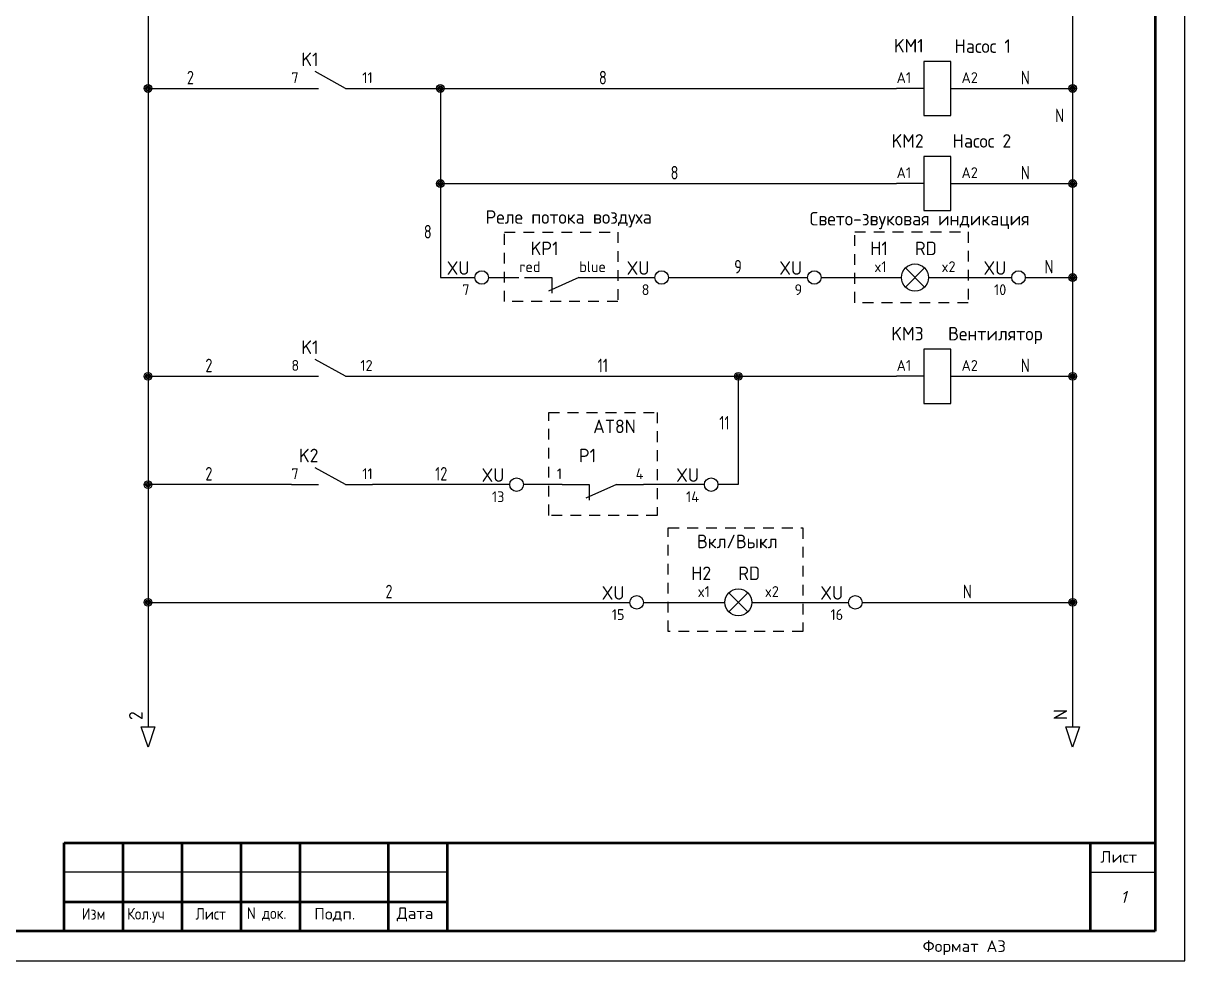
# Model space of a CAD drawing. Extents: x -39 to 418, y -18 to 305.
# Drawn here: x 203.6 to 418, y -18.2 to 154.9 of the extents above; entities that cross this region are included whole.
import ezdxf
from ezdxf.enums import TextEntityAlignment as Align

# ---------------------------------------------------------------- set-up
doc = ezdxf.new("R2010")
doc.units = 0
doc.linetypes.add('Caddy_Dash', pattern=[3.5, 2, -1.5])
doc.linetypes.add('Caddy_Solid', pattern=[0])
for name, color, linetype in [('100', 7, 'Continuous'), ('DESC', 1, 'Continuous'), ('DESCCHILD', 20, 'Continuous'), ('MISC', 7, 'Continuous'), ('SYMS', 7, 'Continuous'), ('TAGS', 7, 'Continuous'), ('TERMS', 7, 'Continuous'), ('TITLE', 7, 'Continuous'), ('WIRECOPY', 84, 'Continuous'), ('WIREFIXED', 130, 'Continuous'), ('WIRENO', 70, 'Continuous'), ('WIREREF', 5, 'Continuous'), ('WIRES', 7, 'Continuous')]:
    doc.layers.add(name, color=color, linetype=linetype)
doc.styles.add('Caddy_Vectorfont1n', font='GOST Common.ttf', dxfattribs={"width": 1.1})
doc.styles.add('ITALIC', font='ITALIC')
doc.styles.add('SIMPLEX', font='GOST Common.ttf')
doc.styles.get("Standard").update_dxf_attribs({"font": 'GOST Common.ttf'})
doc.styles.add('WD_IEC', font='GOST Common.ttf', dxfattribs={"width": 0.9, "height": 2})

# ---------------------------------------------------------------- blocks, each defined once
blk = doc.blocks.new('wd_tb')
at = {"layer": 'TITLE', "color": 1, "style": 'ITALIC'}
for tag, p in [('DWG#', (377.5, 6.5)), ('TITLE#1', (133.27, -3.8)), ('TITLE#2', (163.84, -3.8)), ('TITLE#3', (197.71, -3.8))]:
    blk.add_attdef(tag, text='', height=2, dxfattribs=at).set_placement(p, align=Align.CENTER)
at = {"layer": 'TITLE', "color": 1, "style": 'SIMPLEX'}
blk.add_attdef('CAD#', (-14.33, 3.62), '', height=1.25, rotation=90, dxfattribs=at)
at = {"layer": 'TITLE', "color": 1}
for tag, p, height, style in [('JOB#', (277.8, 5.56), 2, 'ITALIC'), ('ENGINEER', (9.37, -2.98), 1.25, 'ITALIC'), ('CHKDBY', (40.35, -2.98), 1.25, 'ITALIC'), ('SHTS', (385.36, -3.42), 2, 'ITALIC'), ('DRAWNBY', (70.5, -3.39), 1.25, 'ITALIC'), ('DATE', (98.17, -3.8), 1.25, 'SIMPLEX')]:
    blk.add_attdef(tag, p, '', height=height, dxfattribs=dict(at, style=style))
at = {"layer": 'TITLE', "color": 1, "style": 'ITALIC'}
blk.add_attdef('SH#', text='', height=2, dxfattribs=at).set_placement((391.86, 4.83), align=Align.RIGHT)
at = {"layer": 'TITLE', "color": 7, "flags": 9}
blk.add_attdef('WD_TB', (-0.02, 0.56), '', height=1.57, dxfattribs=at)
at = {"layer": 'TITLE', "color": 1, "style": 'ITALIC', "flags": 3}
blk.add_attdef('TITLE#4', text='', height=2, dxfattribs=at).set_placement((230.75, -4.22), align=Align.CENTER)
blk = doc.blocks.new('WD_WNV')
at = {"linetype": 'Continuous', "style": 'WD_IEC', "width": 0.8}
blk.add_attdef('WIRENO', text='', height=2.5, dxfattribs=at).set_placement((-1.6, 0), align=Align.MIDDLE_RIGHT)
at = {"style": 'WD_IEC', "flags": 1}
for tag, p in [('W04USER', (-1, 0.875)), ('W08USER', (-1, 0.375)), ('W05USER', (-1, 0.75)), ('W06USER', (-1, 0.625)), ('W09USER', (-1, 0.25)), ('W03USER', (-1, 1)), ('W07USER', (-1, 0.5)), ('W02USER', (-1, 1.125)), ('W01USER', (-1, 1.25)), ('W10USER', (-1, 0.125))]:
    blk.add_attdef(tag, text='', height=0.08, dxfattribs=at).set_placement(p, align=Align.CENTER)
blk = doc.blocks.new('WDDOT')
for radius in [0.72, 0.449, 0.223]:
    blk.add_circle((0, 0), radius)
blk = doc.blocks.new('HCR21')
for p, q in [((2.5, 0), (-3.125, 3.125)), ((-7.5, 0), (-2.5, 0)), ((2.5, 0), (7.5, 0))]:
    blk.add_line(p, q)
at = {"style": 'WD_IEC'}
for tag, p in [('INST', (-2.5, 11.125)), ('LOC', (-2.5, 7.625)), ('TAG2', (-2.5, 4.125)), ('DESC1', (-2.5, -10)), ('DESC2', (-2.5, -13.5)), ('DESC3', (-2.5, -17))]:
    blk.add_attdef(tag, text='', height=2.5, dxfattribs=at).set_placement(p, align=Align.RIGHT)
for tag, p, height, flags in [('TERM01', (-7.5, 1), 2, 8), ('X2LINK', (0, 2), 0.32, 1), ('X4TERM01', (-7.5, 0), 0.32, 1), ('X8LINK', (0, 0.5), 0.32, 1), ('X1TERM02', (7.5, 0), 0.32, 1), ('CONTACT', (6.5, -2.25), 1, 1), ('FAMILY', (6.5, -3.75), 1, 1)]:
    blk.add_attdef(tag, p, '', height=height, dxfattribs=dict(at, flags=flags))
at = {"style": 'WD_IEC', "flags": 8}
for tag, height, p in [('TERM02', 2, (7.5, 1)), ('XREF', 2.5, (-2.5, -6.25))]:
    blk.add_attdef(tag, text='', height=height, dxfattribs=at).set_placement(p, align=Align.RIGHT)
blk = doc.blocks.new('HMS1')
for p, q in [((-2.5, 0), (-7.5, 0)), ((2.5, 0), (7.5, 0))]:
    blk.add_line(p, q)
blk.add_lwpolyline([(-2.5, -5), (2.5, -5), (2.5, 5), (-2.5, 5)], close=True)
at = {"style": 'WD_IEC'}
for tag, p in [('INST', (-2.5, 13.62)), ('LOC', (-2.5, 10.12)), ('TAG1', (-2.5, 6.62)), ('DESC1', (-2.5, -10)), ('DESC2', (-2.5, -13.5)), ('DESC3', (-2.5, -17))]:
    blk.add_attdef(tag, text='', height=2.5, dxfattribs=at).set_placement(p, align=Align.RIGHT)
for tag, p, height, flags in [('MFG', (4.92, 12.12), 1.5, 9), ('CAT', (4.92, 9.62), 1.5, 9), ('X2LINK', (0, 5), 0.32, 1), ('TERM01', (-7.5, 1), 2, 8), ('X4TERM01', (-7.5, 0), 0.32, 1), ('X1TERM02', (7.5, 0), 0.32, 1), ('ASSYCODE', (3.5, -1.5), 1, 1), ('FAMILY', (3.5, -3), 1, 1), ('CATDESC', (3.5, -4.5), 1, 1), ('X8LINK', (0, -5), 0.32, 1)]:
    blk.add_attdef(tag, p, '', height=height, dxfattribs=dict(at, flags=flags))
at = {"style": 'WD_IEC', "flags": 8}
blk.add_attdef('TERM02', text='', height=2, dxfattribs=at).set_placement((7.5, 1), align=Align.RIGHT)
at = {"lineweight": 15, "style": 'WD_IEC'}
for tag, p in [('NO', (26.25, 0)), ('NC', (26.25, -4))]:
    blk.add_attdef(tag, text='', height=2.5, dxfattribs=at).set_placement(p, align=Align.RIGHT)
for tag, p in [('XREFNO', (27.75, 0)), ('XREFNC', (27.75, -4))]:
    blk.add_attdef(tag, p, '', height=2.5, dxfattribs=at)
blk = doc.blocks.new('HLT1R')
for p, q in [((-7.5, 0), (-2.5, 0)), ((1.77, -1.77), (-1.77, 1.77)), ((1.77, 1.77), (-1.77, -1.77)), ((2.5, 0), (7.5, 0))]:
    blk.add_line(p, q)
blk.add_circle((0, 0), 2.5)
at = {"style": 'WD_IEC'}
for tag, p in [('INST', (-5, 11.12)), ('LOC', (-5, 7.62)), ('TAG1', (-5, 4.12)), ('DESC1', (-5, -10)), ('DESC2', (-5, -13.5)), ('DESC3', (-5, -17))]:
    blk.add_attdef(tag, text='', height=2.5, dxfattribs=at).set_placement(p, align=Align.RIGHT)
for tag, p, height, flags in [('MFG', (4.92, 12.12), 1.5, 9), ('CAT', (4.92, 9.62), 1.5, 9), ('TERM01', (-7.5, 1), 2, 8), ('X2LINK', (0, 2.5), 0.32, 1), ('X4TERM01', (-7.5, 0), 0.32, 1), ('X1TERM02', (7.5, 0), 0.32, 1), ('X8LINK', (0, -2.5), 0.32, 1), ('ASSYCODE', (8.5, -4), 1, 1), ('FAMILY', (8.5, -5.5), 1, 1), ('CATDESC', (8.5, -7), 1, 1)]:
    blk.add_attdef(tag, p, '', height=height, dxfattribs=dict(at, flags=flags))
at = {"lineweight": 15, "style": 'WD_IEC'}
blk.add_attdef('COLOR', (0, 4.12), '', height=2.5, dxfattribs=at)
at = {"style": 'WD_IEC', "flags": 8}
blk.add_attdef('TERM02', text='', height=2, dxfattribs=at).set_placement((7.5, 1), align=Align.RIGHT)
at = {"lineweight": 15, "style": 'WD_IEC'}
for tag, p in [('XREF', (-5, -6.25)), ('WDTAGALT', (-5, -20))]:
    blk.add_attdef(tag, text='', height=2.5, dxfattribs=at).set_placement(p, align=Align.RIGHT)
blk = doc.blocks.new('HCR22')
for p, q in [((2.5, 0), (-3.125, 2.5)), ((-2.5, 0), (-2.5, 2.8678)), ((-7.5, 0), (-2.5, 0)), ((2.5, 0), (7.5, 0))]:
    blk.add_line(p, q)
at = {"style": 'WD_IEC'}
for tag, p in [('INST', (-1.25, 11.125)), ('LOC', (-1.25, 7.625)), ('TAG2', (-1.25, 4.125)), ('DESC1', (-1.25, -10)), ('DESC2', (-1.25, -13.5)), ('DESC3', (-1.25, -17))]:
    blk.add_attdef(tag, text='', height=2.5, dxfattribs=at).set_placement(p, align=Align.RIGHT)
for tag, p, height, flags in [('TERM01', (-8.5, 1), 2, 8), ('X4TERM01', (-7.5, 0), 0.32, 1), ('X2LINK', (0, 1.5), 0.32, 1), ('X8LINK', (0, 0.5), 0.32, 1), ('X1TERM02', (7.5, 0), 0.32, 1), ('CONTACT', (7.75, -2.25), 1, 1), ('FAMILY', (7.75, -3.75), 1, 1)]:
    blk.add_attdef(tag, p, '', height=height, dxfattribs=dict(at, flags=flags))
at = {"style": 'WD_IEC', "flags": 8}
for tag, height, p in [('TERM02', 2, (7.5, 1)), ('XREF', 2.5, (-1.25, -6.25))]:
    blk.add_attdef(tag, text='', height=height, dxfattribs=at).set_placement(p, align=Align.RIGHT)
blk = doc.blocks.new('HT0002')
blk.add_circle((0, 0), 1.25)
at = {"style": 'WD_IEC', "flags": 1}
for tag, p, height in [('ASSYCODE', (2.75, 10.75), 1), ('CATDESC', (2.75, 9.25), 1), ('MFG', (2.75, 7.25), 1.5), ('CAT', (2.75, 4.75), 1.5), ('X2PIN01', (0, 2.25), 0.25), ('X2TERMDESC01', (0, 1.75), 0.4), ('X4PIN01', (-1.25, 1), 0.25), ('X4TERM01', (-1.25, 0), 0.25), ('X4TERMDESC01', (-1.25, 0.5), 0.4), ('STRIPSEQ', (0, 0), 0.025), ('X2TERM01', (0, 1.25), 0.25), ('X8PIN01', (0, -0.25), 0.25), ('X1PIN01', (1.25, 1), 0.25), ('X1TERM01', (1.25, 0), 0.25), ('X1TERMDESC01', (1.25, 0.5), 0.4), ('LINKTERM', (0, -0.04), 0.025), ('X8TERM01', (0, -1.25), 0.25), ('X8TERMDESC01', (0, -0.75), 0.4)]:
    blk.add_attdef(tag, p, '', height=height, dxfattribs=at)
at = {"style": 'WD_IEC'}
for tag, p in [('INST', (-2.25, 6.5)), ('LOC', (-2.25, 3.5)), ('DESC1', (-2.25, -6.25)), ('DESC2', (-2.25, -9.25)), ('DESC3', (-2.25, -12.25))]:
    blk.add_attdef(tag, text='', height=2.5, dxfattribs=at).set_placement(p, align=Align.RIGHT)
at = {"style": 'WD_IEC', "flags": 8}
for tag, height, p in [('TAGSTRIP', 2.5, (-2.25, 0.5)), ('TERM01', 2, (-2.25, -3.25))]:
    blk.add_attdef(tag, text='', height=height, dxfattribs=at).set_placement(p, align=Align.RIGHT)
blk = doc.blocks.new('WD_WNH')
at = {"linetype": 'Continuous', "style": 'WD_IEC', "width": 0.8}
blk.add_attdef('WIRENO', text='', height=2.5, dxfattribs=at).set_placement((0, 0.75), align=Align.CENTER)
at = {"style": 'WD_IEC', "flags": 1}
for tag, p in [('W04USER', (0, 0.875)), ('W08USER', (0, 0.375)), ('W05USER', (0, 0.75)), ('W06USER', (0, 0.625)), ('W09USER', (0, 0.25)), ('W03USER', (0, 1)), ('W07USER', (0, 0.5)), ('W02USER', (0, 1.125)), ('W01USER', (0, 1.25)), ('W10USER', (0, 0.125))]:
    blk.add_attdef(tag, text='', height=0.08, dxfattribs=at).set_placement(p, align=Align.CENTER)
blk = doc.blocks.new('WD_WCH')
at = {"linetype": 'Continuous', "style": 'WD_IEC', "width": 0.8}
blk.add_attdef('WIRECOPY', text='', height=2.5, dxfattribs=at).set_placement((0, 0.75), align=Align.CENTER)
blk = doc.blocks.new('WD_WCV')
at = {"linetype": 'Continuous', "style": 'WD_IEC', "width": 0.8}
blk.add_attdef('WIRECOPY', text='', height=2.5, dxfattribs=at).set_placement((-1.6, 0), align=Align.MIDDLE_RIGHT)
blk = doc.blocks.new('HA1S4')
blk.add_lwpolyline([(0, -3.75), (-1.25, 0), (1.25, 0)], close=True)
at = {"style": 'WD_IEC', "flags": 8}
blk.add_attdef('WIRENO', (-1, 1.25), '', height=2.5, rotation=90, dxfattribs=at)
at = {"style": 'WD_IEC'}
blk.add_attdef('DESC1', text='', height=2.5, rotation=90, dxfattribs=at).set_placement((1, 1.25), align=Align.TOP_LEFT)
at = {"style": 'WD_IEC', "flags": 1}
blk.add_attdef('X2TERM01', (0, 0), '', height=0.32, dxfattribs=at)
blk.add_attdef('SIGCODE', text='', height=1, dxfattribs=at).set_placement((-2.5, -3.2), align=Align.RIGHT)
at = {"style": 'WD_IEC'}
blk.add_attdef('XREF', text='', height=2.5, rotation=90, dxfattribs=at).set_placement((0, -5), align=Align.MIDDLE_RIGHT)

msp = doc.modelspace()

# ---------------------------------------------------------------- linework, layer by layer
at = {"layer": '100', "linetype": 'Caddy_Solid', "lineweight": 50}
for p, q in [((412.55, 299.69), (412.55, -12.75)), ((211.11, 3.58), (412.55, 3.58)), ((211.11, -12.75), (211.11, 3.58)), ((222, -12.75), (222, 3.58)), ((232.89, -12.75), (232.89, 3.58)), ((243.78, -12.75), (243.78, 3.58)), ((254.67, -12.75), (254.67, 3.58)), ((271, -12.75), (271, 3.58)), ((281.89, -12.75), (281.89, 3.58)), ((400.58, -12.75), (400.58, 3.58)), ((211.11, -7.31), (281.89, -7.31)), ((412.55, -12.75), (-30.62, -12.75))]:
    msp.add_line(p, q, dxfattribs=at)
at = {"layer": '100', "linetype": 'Caddy_Solid', "lineweight": 25}
for p, q in [((281.89, -1.86), (211.11, -1.86)), ((400.58, -1.86), (412.55, -1.86))]:
    msp.add_line(p, q, dxfattribs=at)
at = {"layer": 'SYMS'}
msp.add_lwpolyline([(-39.33, -18.2), (418, -18.2), (418, 305.2), (-39.33, 305.2)], close=True, dxfattribs=at)
at = {"layer": 'SYMS', "linetype": 'Caddy_Dash'}
for points in [[(292.41, 116.36), (313.35, 116.36), (313.35, 103.54), (292.41, 103.54)], [(357.07, 116.41), (378.02, 116.41), (378.02, 103.32), (357.07, 103.32)], [(300.57, 83.08), (320.57, 83.08), (320.57, 64.04), (300.57, 64.04)], [(322.64, 61.75), (347.51, 61.75), (347.51, 42.62), (322.64, 42.62)]]:
    msp.add_lwpolyline(points, close=True, dxfattribs=at)
at = {"layer": 'WIRES'}
for p, q in [((397.3, 275), (397.3, 25)), ((226.6, 228.75), (226.6, 25)), ((226.6, 142.9), (253.07, 142.9)), ((268.07, 142.9), (364.8, 142.9)), ((280.57, 142.9), (280.57, 125.34)), ((379.8, 142.9), (397.3, 142.9)), ((280.57, 125.56), (280.57, 107.98)), ((280.57, 125.34), (364.8, 125.34)), ((379.8, 125.34), (397.3, 125.34)), ((280.57, 107.98), (286.96, 107.98)), ((289.46, 107.98), (293.07, 107.98)), ((311.13, 107.98), (320.17, 107.98)), ((322.67, 107.98), (348.36, 107.98)), ((350.86, 107.98), (360.69, 107.98)), ((375.69, 107.98), (386.05, 107.98)), ((388.55, 107.98), (397.3, 107.98)), ((226.6, 89.74), (253.07, 89.74)), ((268.07, 89.74), (364.8, 89.74)), ((335.57, 89.74), (335.57, 69.74)), ((379.8, 89.74), (397.3, 89.74)), ((253.07, 69.74), (226.6, 69.74)), ((293.39, 69.74), (268.07, 69.74)), ((303.07, 69.74), (295.89, 69.74)), ((329.32, 69.74), (318.07, 69.74)), ((335.57, 69.74), (331.82, 69.74)), ((226.6, 47.99), (315.57, 47.99)), ((318.07, 47.99), (328.07, 47.99)), ((343.07, 47.99), (355.93, 47.99)), ((358.43, 47.99), (397.3, 47.99))]:
    msp.add_line(p, q, dxfattribs=at)
at = {"layer": 'WIRES', "linetype": 'Caddy_Dash'}
msp.add_line((293.07, 107.98), (296.13, 107.98), dxfattribs=at)

# ---------------------------------------------------------------- block references
at = {"layer": 'SYMS'}
ref = msp.add_blockref('HMS1', (372.3, 142.9), dxfattribs=at)
ref.add_attrib('TERM02', 'A2', dxfattribs={"layer": 'TERMS', "height": 2, "style": 'WD_IEC', "flags": 8}).set_placement((379.8, 143.9), align=Align.RIGHT)
ref.add_attrib('TERM01', 'A1', (364.8, 143.9), dxfattribs={"layer": 'TERMS', "height": 2, "style": 'WD_IEC', "flags": 8})
ref.add_attrib('DESC1', 'Насос 1', dxfattribs={"layer": 'DESC', "height": 2.5, "style": 'WD_IEC'}).set_placement((385.89, 149.46), align=Align.RIGHT)
ref.add_attrib('TAG1', 'KM1', dxfattribs={"layer": 'TAGS', "height": 2.5, "style": 'WD_IEC'}).set_placement((369.8, 149.53), align=Align.RIGHT)
ref = msp.add_blockref('HCR21', (260.57, 142.9), dxfattribs=at)
ref.add_attrib('TAG2', 'K1', dxfattribs={"layer": 'TAGS', "height": 2.5, "style": 'WD_IEC'}).set_placement((258.07, 147.03), align=Align.RIGHT)
ref.add_attrib('TERM01', '7', (253.07, 143.9), dxfattribs={"layer": 'TERMS', "height": 2, "style": 'WD_IEC', "flags": 8})
ref.add_attrib('TERM02', '11', dxfattribs={"layer": 'TERMS', "height": 2, "style": 'WD_IEC', "flags": 8}).set_placement((268.07, 143.9), align=Align.RIGHT)
for p in [(226.6, 142.9), (280.57, 142.9), (397.3, 142.9), (280.57, 125.34), (397.3, 125.34), (397.3, 107.98), (226.6, 89.74), (335.57, 89.74), (397.3, 89.74), (226.6, 69.74), (226.6, 47.99), (397.3, 47.99)]:
    msp.add_blockref('WDDOT', p, dxfattribs=at)
ref = msp.add_blockref('HMS1', (372.3, 125.34), dxfattribs=at)
ref.add_attrib('TERM02', 'A2', dxfattribs={"layer": 'TERMS', "height": 2, "style": 'WD_IEC', "flags": 8}).set_placement((379.8, 126.34), align=Align.RIGHT)
ref.add_attrib('TERM01', 'A1', (364.8, 126.34), dxfattribs={"layer": 'TERMS', "height": 2, "style": 'WD_IEC', "flags": 8})
ref.add_attrib('DESC1', 'Насос 2', dxfattribs={"layer": 'DESC', "height": 2.5, "style": 'WD_IEC'}).set_placement((385.96, 131.96), align=Align.RIGHT)
ref.add_attrib('TAG1', 'KM2', dxfattribs={"layer": 'TAGS', "height": 2.5, "style": 'WD_IEC'}).set_placement((369.8, 131.96), align=Align.RIGHT)
ref = msp.add_blockref('HCR22', (303.63, 107.98), dxfattribs=dict(at, xscale=-1, rotation=180))
ref.add_attrib('TAG2', 'KP1', dxfattribs={"layer": 'TAGS', "height": 2.5, "style": 'WD_IEC'}).set_placement((302.38, 112.11), align=Align.RIGHT)
ref.add_attrib('DESC1', 'Реле потока воздуха', dxfattribs={"layer": 'DESCCHILD', "height": 2.5, "style": 'WD_IEC'}).set_placement((319.61, 117.9), align=Align.RIGHT)
ref.add_attrib('TERM01', 'red', (295.13, 108.98), dxfattribs={"layer": 'TERMS', "height": 2, "style": 'WD_IEC', "flags": 8})
ref.add_attrib('TERM02', 'blue', dxfattribs={"layer": 'TERMS', "height": 2, "style": 'WD_IEC', "flags": 8}).set_placement((311.13, 108.98), align=Align.RIGHT)
ref = msp.add_blockref('HLT1R', (368.19, 107.98), dxfattribs=at)
ref.add_attrib('TERM02', 'x2', dxfattribs={"layer": 'TERMS', "height": 2, "style": 'WD_IEC', "flags": 8}).set_placement((375.69, 108.98), align=Align.RIGHT)
ref.add_attrib('TERM01', 'x1', (360.69, 108.98), dxfattribs={"layer": 'TERMS', "height": 2, "style": 'WD_IEC', "flags": 8})
ref.add_attrib('DESC1', 'Свето-звуковая индикация', dxfattribs={"layer": 'DESC', "height": 2.5, "style": 'WD_IEC'}).set_placement((389.37, 117.59), align=Align.RIGHT)
ref.add_attrib('COLOR', 'RD', (368.19, 112.11), dxfattribs={"layer": 'MISC', "lineweight": 15, "height": 2.5, "style": 'WD_IEC'})
ref.add_attrib('TAG1', 'H1', dxfattribs={"layer": 'TAGS', "height": 2.5, "style": 'WD_IEC'}).set_placement((363.19, 112.11), align=Align.RIGHT)
ref = msp.add_blockref('HT0002', (288.21, 107.98), dxfattribs=at)
ref.add_attrib('TERM01', '7', dxfattribs={"layer": 'TERMS', "height": 2, "style": 'WD_IEC', "flags": 8}).set_placement((285.96, 104.73), align=Align.RIGHT)
ref.add_attrib('TAGSTRIP', 'XU', dxfattribs={"layer": 'TAGS', "height": 2.5, "style": 'WD_IEC', "flags": 8}).set_placement((285.96, 108.48), align=Align.RIGHT)
ref = msp.add_blockref('HT0002', (321.42, 107.98), dxfattribs=at)
ref.add_attrib('TERM01', '8', dxfattribs={"layer": 'TERMS', "height": 2, "style": 'WD_IEC', "flags": 8}).set_placement((319.17, 104.73), align=Align.RIGHT)
ref.add_attrib('TAGSTRIP', 'XU', dxfattribs={"layer": 'TAGS', "height": 2.5, "style": 'WD_IEC', "flags": 8}).set_placement((319.17, 108.48), align=Align.RIGHT)
ref = msp.add_blockref('HT0002', (349.61, 107.98), dxfattribs=at)
ref.add_attrib('TERM01', '9', dxfattribs={"layer": 'TERMS', "height": 2, "style": 'WD_IEC', "flags": 8}).set_placement((347.36, 104.73), align=Align.RIGHT)
ref.add_attrib('TAGSTRIP', 'XU', dxfattribs={"layer": 'TAGS', "height": 2.5, "style": 'WD_IEC', "flags": 8}).set_placement((347.36, 108.48), align=Align.RIGHT)
ref = msp.add_blockref('HT0002', (387.3, 107.98), dxfattribs=at)
ref.add_attrib('TERM01', '10', dxfattribs={"layer": 'TERMS', "height": 2, "style": 'WD_IEC', "flags": 8}).set_placement((385.05, 104.73), align=Align.RIGHT)
ref.add_attrib('TAGSTRIP', 'XU', dxfattribs={"layer": 'TAGS', "height": 2.5, "style": 'WD_IEC', "flags": 8}).set_placement((385.05, 108.48), align=Align.RIGHT)
ref = msp.add_blockref('HMS1', (372.3, 89.74), dxfattribs=at)
ref.add_attrib('TERM02', 'A2', dxfattribs={"layer": 'TERMS', "height": 2, "style": 'WD_IEC', "flags": 8}).set_placement((379.8, 90.74), align=Align.RIGHT)
ref.add_attrib('TERM01', 'A1', (364.8, 90.74), dxfattribs={"layer": 'TERMS', "height": 2, "style": 'WD_IEC', "flags": 8})
ref.add_attrib('DESC1', 'Вентилятор', dxfattribs={"layer": 'DESC', "height": 2.5, "style": 'WD_IEC'}).set_placement((391.75, 96.36), align=Align.RIGHT)
ref.add_attrib('TAG1', 'KM3', dxfattribs={"layer": 'TAGS', "height": 2.5, "style": 'WD_IEC'}).set_placement((369.8, 96.36), align=Align.RIGHT)
ref = msp.add_blockref('HCR21', (260.57, 89.74), dxfattribs=at)
ref.add_attrib('TAG2', 'K1', dxfattribs={"layer": 'TAGS', "height": 2.5, "style": 'WD_IEC'}).set_placement((258.07, 93.86), align=Align.RIGHT)
ref.add_attrib('TERM01', '8', (253.07, 90.74), dxfattribs={"layer": 'TERMS', "height": 2, "style": 'WD_IEC', "flags": 8})
ref.add_attrib('TERM02', '12', dxfattribs={"layer": 'TERMS', "height": 2, "style": 'WD_IEC', "flags": 8}).set_placement((268.07, 90.74), align=Align.RIGHT)
ref = msp.add_blockref('HCR22', (310.57, 69.74), dxfattribs=dict(at, xscale=-1, rotation=180))
ref.add_attrib('TAG2', 'P1', dxfattribs={"layer": 'TAGS', "height": 2.5, "style": 'WD_IEC'}).set_placement((309.32, 73.86), align=Align.RIGHT)
ref.add_attrib('DESC1', 'AT8N', dxfattribs={"layer": 'DESCCHILD', "height": 2.5, "style": 'WD_IEC'}).set_placement((316.66, 79.24), align=Align.RIGHT)
ref.add_attrib('TERM01', '1', (302.07, 70.74), dxfattribs={"layer": 'TERMS', "height": 2, "style": 'WD_IEC', "flags": 8})
ref.add_attrib('TERM02', '4', dxfattribs={"layer": 'TERMS', "height": 2, "style": 'WD_IEC', "flags": 8}).set_placement((318.07, 70.74), align=Align.RIGHT)
ref = msp.add_blockref('HCR21', (260.57, 69.74), dxfattribs=at)
ref.add_attrib('TAG2', 'K2', dxfattribs={"layer": 'TAGS', "height": 2.5, "style": 'WD_IEC'}).set_placement((258.07, 73.86), align=Align.RIGHT)
ref.add_attrib('TERM01', '7', (253.07, 70.74), dxfattribs={"layer": 'TERMS', "height": 2, "style": 'WD_IEC', "flags": 8})
ref.add_attrib('TERM02', '11', dxfattribs={"layer": 'TERMS', "height": 2, "style": 'WD_IEC', "flags": 8}).set_placement((268.07, 70.74), align=Align.RIGHT)
ref = msp.add_blockref('HT0002', (294.64, 69.74), dxfattribs=at)
ref.add_attrib('TERM01', '13', dxfattribs={"layer": 'TERMS', "height": 2, "style": 'WD_IEC', "flags": 8}).set_placement((292.39, 66.49), align=Align.RIGHT)
ref.add_attrib('TAGSTRIP', 'XU', dxfattribs={"layer": 'TAGS', "height": 2.5, "style": 'WD_IEC', "flags": 8}).set_placement((292.39, 70.24), align=Align.RIGHT)
ref = msp.add_blockref('HT0002', (330.57, 69.74), dxfattribs=at)
ref.add_attrib('TERM01', '14', dxfattribs={"layer": 'TERMS', "height": 2, "style": 'WD_IEC', "flags": 8}).set_placement((328.32, 66.49), align=Align.RIGHT)
ref.add_attrib('TAGSTRIP', 'XU', dxfattribs={"layer": 'TAGS', "height": 2.5, "style": 'WD_IEC', "flags": 8}).set_placement((328.32, 70.24), align=Align.RIGHT)
ref = msp.add_blockref('HLT1R', (335.57, 47.99), dxfattribs=at)
ref.add_attrib('TERM02', 'x2', dxfattribs={"layer": 'TERMS', "height": 2, "style": 'WD_IEC', "flags": 8}).set_placement((343.07, 48.99), align=Align.RIGHT)
ref.add_attrib('TERM01', 'x1', (328.07, 48.99), dxfattribs={"layer": 'TERMS', "height": 2, "style": 'WD_IEC', "flags": 8})
ref.add_attrib('DESC1', 'Вкл/Выкл', dxfattribs={"layer": 'DESC', "height": 2.5, "style": 'WD_IEC'}).set_placement((342.83, 57.99), align=Align.RIGHT)
ref.add_attrib('COLOR', 'RD', (335.57, 52.11), dxfattribs={"layer": 'MISC', "lineweight": 15, "height": 2.5, "style": 'WD_IEC'})
ref.add_attrib('TAG1', 'H2', dxfattribs={"layer": 'TAGS', "height": 2.5, "style": 'WD_IEC'}).set_placement((330.57, 52.11), align=Align.RIGHT)
ref = msp.add_blockref('HT0002', (316.82, 47.99), dxfattribs=at)
ref.add_attrib('TERM01', '15', dxfattribs={"layer": 'TERMS', "height": 2, "style": 'WD_IEC', "flags": 8}).set_placement((314.57, 44.74), align=Align.RIGHT)
ref.add_attrib('TAGSTRIP', 'XU', dxfattribs={"layer": 'TAGS', "height": 2.5, "style": 'WD_IEC', "flags": 8}).set_placement((314.57, 48.49), align=Align.RIGHT)
ref = msp.add_blockref('HT0002', (357.18, 47.99), dxfattribs=at)
ref.add_attrib('TERM01', '16', dxfattribs={"layer": 'TERMS', "height": 2, "style": 'WD_IEC', "flags": 8}).set_placement((354.93, 44.74), align=Align.RIGHT)
ref.add_attrib('TAGSTRIP', 'XU', dxfattribs={"layer": 'TAGS', "height": 2.5, "style": 'WD_IEC', "flags": 8}).set_placement((354.93, 48.49), align=Align.RIGHT)
ref = msp.add_blockref('HA1S4', (397.3, 25), dxfattribs=at)
ref.add_attrib('WIRENO', 'N', (396.3, 26.25), dxfattribs={"layer": 'WIREREF', "height": 2.5, "rotation": 90, "style": 'WD_IEC', "flags": 8})
ref = msp.add_blockref('HA1S4', (226.6, 25), dxfattribs=at)
ref.add_attrib('WIRENO', '2', (225.6, 26.25), dxfattribs={"layer": 'WIREREF', "height": 2.5, "rotation": 90, "style": 'WD_IEC', "flags": 8})
ref = msp.add_blockref('wd_tb', (-17.55, -12.75), dxfattribs=dict(at, xscale=1.088884900513995, yscale=1.088884900513995, zscale=1.088884900513995))
ref.add_attrib('SH#', '1', dxfattribs={"layer": 'TITLE', "color": 1, "height": 2.18, "style": 'ITALIC'}).set_placement((407.27, -7.49), align=Align.RIGHT)
at = {"layer": 'WIRECOPY'}
ref = msp.add_blockref('WD_WCH', (234.43, 142.9), dxfattribs=at)
ref.add_attrib('WIRECOPY', '2', dxfattribs={"linetype": 'Continuous', "height": 2.5, "style": 'WD_IEC', "width": 0.8}).set_placement((234.43, 143.65), align=Align.CENTER)
ref = msp.add_blockref('WD_WCH', (388.55, 142.9), dxfattribs=at)
ref.add_attrib('WIRECOPY', 'N', dxfattribs={"linetype": 'Continuous', "height": 2.5, "style": 'WD_IEC', "width": 0.8}).set_placement((388.55, 143.65), align=Align.CENTER)
ref = msp.add_blockref('WD_WCH', (323.8, 125.34), dxfattribs=at)
ref.add_attrib('WIRECOPY', '8', dxfattribs={"linetype": 'Continuous', "height": 2.5, "style": 'WD_IEC', "width": 0.8}).set_placement((323.8, 126.09), align=Align.CENTER)
ref = msp.add_blockref('WD_WCH', (388.55, 125.34), dxfattribs=at)
ref.add_attrib('WIRECOPY', 'N', dxfattribs={"linetype": 'Continuous', "height": 2.5, "style": 'WD_IEC', "width": 0.8}).set_placement((388.55, 126.09), align=Align.CENTER)
ref = msp.add_blockref('WD_WCV', (280.57, 116.44), dxfattribs=at)
ref.add_attrib('WIRECOPY', '8', dxfattribs={"linetype": 'Continuous', "height": 2.5, "style": 'WD_IEC', "width": 0.8}).set_placement((278.97, 116.44), align=Align.MIDDLE_RIGHT)
ref = msp.add_blockref('WD_WCH', (392.92, 107.98), dxfattribs=at)
ref.add_attrib('WIRECOPY', 'N', dxfattribs={"linetype": 'Continuous', "height": 2.5, "style": 'WD_IEC', "width": 0.8}).set_placement((392.92, 108.73), align=Align.CENTER)
ref = msp.add_blockref('WD_WCH', (237.84, 89.74), dxfattribs=at)
ref.add_attrib('WIRECOPY', '2', dxfattribs={"linetype": 'Continuous', "height": 2.5, "style": 'WD_IEC', "width": 0.8}).set_placement((237.84, 90.49), align=Align.CENTER)
ref = msp.add_blockref('WD_WCH', (388.55, 89.74), dxfattribs=at)
ref.add_attrib('WIRECOPY', 'N', dxfattribs={"linetype": 'Continuous', "height": 2.5, "style": 'WD_IEC', "width": 0.8}).set_placement((388.55, 90.49), align=Align.CENTER)
ref = msp.add_blockref('WD_WCV', (335.57, 81.16), dxfattribs=at)
ref.add_attrib('WIRECOPY', '11', dxfattribs={"linetype": 'Continuous', "height": 2.5, "style": 'WD_IEC', "width": 0.8}).set_placement((333.97, 81.16), align=Align.MIDDLE_RIGHT)
ref = msp.add_blockref('WD_WCH', (237.84, 69.74), dxfattribs=at)
ref.add_attrib('WIRECOPY', '2', dxfattribs={"linetype": 'Continuous', "height": 2.5, "style": 'WD_IEC', "width": 0.8}).set_placement((237.84, 70.49), align=Align.CENTER)
ref = msp.add_blockref('WD_WCH', (271.08, 47.99), dxfattribs=at)
ref.add_attrib('WIRECOPY', '2', dxfattribs={"linetype": 'Continuous', "height": 2.5, "style": 'WD_IEC', "width": 0.8}).set_placement((271.08, 48.74), align=Align.CENTER)
ref = msp.add_blockref('WD_WCH', (377.86, 47.99), dxfattribs=at)
ref.add_attrib('WIRECOPY', 'N', dxfattribs={"linetype": 'Continuous', "height": 2.5, "style": 'WD_IEC', "width": 0.8}).set_placement((377.86, 48.74), align=Align.CENTER)
at = {"layer": 'WIREFIXED'}
ref = msp.add_blockref('WD_WNH', (310.57, 142.9), dxfattribs=at)
ref.add_attrib('WIRENOF', '8', dxfattribs={"linetype": 'Continuous', "height": 2.5, "style": 'WD_IEC', "width": 0.8}).set_placement((310.57, 143.65), align=Align.CENTER)
ref = msp.add_blockref('WD_WNH', (335.52, 107.98), dxfattribs=at)
ref.add_attrib('WIRENOF', '9', dxfattribs={"linetype": 'Continuous', "height": 2.5, "style": 'WD_IEC', "width": 0.8}).set_placement((335.52, 108.73), align=Align.CENTER)
ref = msp.add_blockref('WD_WNH', (310.57, 89.74), dxfattribs=at)
ref.add_attrib('WIRENOF', '11', dxfattribs={"linetype": 'Continuous', "height": 2.5, "style": 'WD_IEC', "width": 0.8}).set_placement((310.57, 90.49), align=Align.CENTER)
ref = msp.add_blockref('WD_WNH', (280.73, 69.74), dxfattribs=at)
ref.add_attrib('WIRENOF', '12', dxfattribs={"linetype": 'Continuous', "height": 2.5, "style": 'WD_IEC', "width": 0.8}).set_placement((280.73, 70.49), align=Align.CENTER)
at = {"layer": 'WIRENO'}
ref = msp.add_blockref('WD_WNV', (397.3, 137.9), dxfattribs=at)
ref.add_attrib('WIRENO', 'N', dxfattribs={"linetype": 'Continuous', "height": 2.5, "style": 'WD_IEC', "width": 0.8}).set_placement((395.7, 137.9), align=Align.MIDDLE_RIGHT)

# ---------------------------------------------------------------- texts
at = {"layer": '100', "lineweight": 25, "style": 'Caddy_Vectorfont1n'}
for s, width, p in [('Лист', 1.1, (402.43, -0.08)), ('Изм', 0.913, (214.36, -10.6)), ('Кол.уч', 0.913, (222.75, -10.59)), ('Лист', 0.913, (235.38, -10.6)), ('N док.', 0.913, (244.87, -10.48)), ('Подп.', 1.1, (257.27, -10.59)), ('Дата', 1.1, (272.53, -10.49)), ('Формат А3', 1.1, (369.61, -16.57))]:
    msp.add_text(s, height=2.14, dxfattribs=dict(at, width=width)).set_placement(p)

doc.saveas('drawing.dxf')
